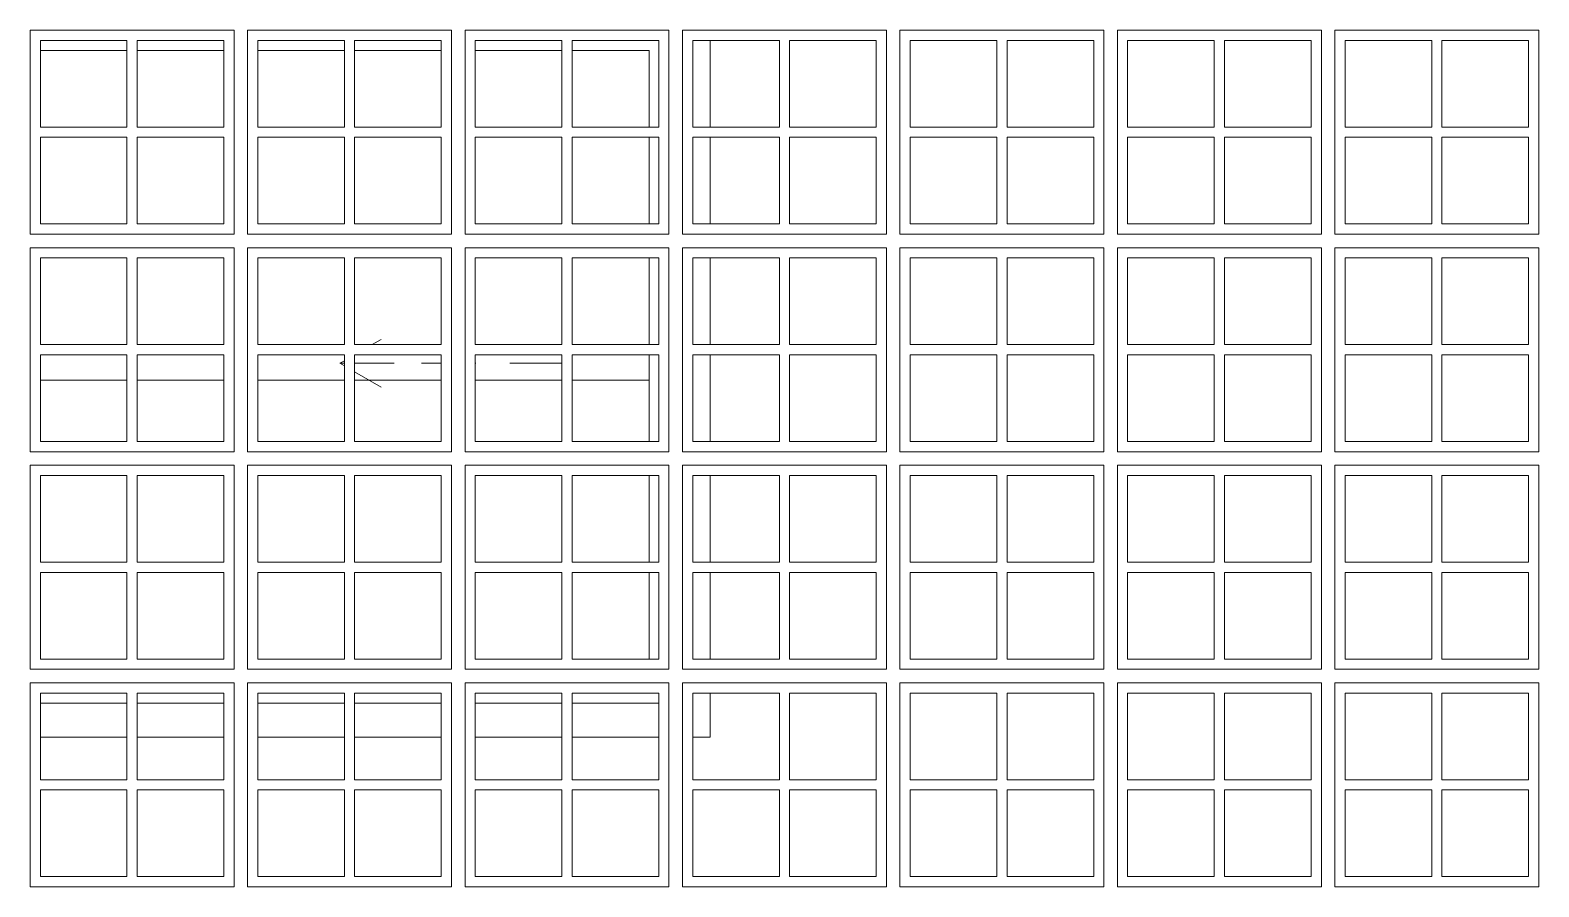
# Model space of a CAD drawing. Header units: metres. Extents: x -67.2 to -32.8, y -0.2 to 5.
# Drawn here: x -47.675 to -45.455, y 0.98 to 2.24 of the extents above; entities that cross this region are included whole.
import ezdxf

# ---------------------------------------------------------------- set-up
doc = ezdxf.new("R2010")
doc.units = ezdxf.units.M
doc.header["$MEASUREMENT"] = 0
doc.layers.add('Janelas Archicad_Caneta_No__241', color=7, linetype='Continuous', lineweight=13)
doc.layers.add('Janelas Archicad_Caneta_No__43', color=44, linetype='Continuous', lineweight=0)
doc.layers.add('Janelas Archicad_Caneta_No__9', color=7, linetype='Continuous', lineweight=5, true_color=0x020202)
doc.layers.add('Janelas Archicad_Caneta_No__97', color=7, linetype='Continuous', lineweight=5, true_color=0x6b6b6b)

msp = doc.modelspace()

# ---------------------------------------------------------------- linework, layer by layer
at = {"layer": 'Janelas Archicad_Caneta_No__241', "color": 7, "linetype": 'Continuous', "lineweight": 13}
for p, q in [((-46.6742, 2.225), (-46.6742, 2.0975)), ((-46.6742, 2.0825), (-46.6742, 1.955)), ((-46.6742, 1.905), (-46.6742, 1.7775)), ((-46.6742, 1.7625), (-46.6742, 1.635)), ((-46.6742, 1.585), (-46.6742, 1.4575)), ((-46.6742, 1.4425), (-46.6742, 1.315)), ((-46.6742, 1.265), (-46.6742, 1.2)), ((-47.5326, 1.2), (-47.6601, 1.2)), ((-47.3901, 1.2), (-47.5176, 1.2)), ((-47.2126, 1.2), (-47.3401, 1.2)), ((-47.0701, 1.2), (-47.1976, 1.2)), ((-46.8926, 1.2), (-47.0201, 1.2)), ((-46.7501, 1.2), (-46.8776, 1.2)), ((-46.6742, 1.2), (-46.7001, 1.2))]:
    msp.add_line(p, q, dxfattribs=at)
at = {"layer": 'Janelas Archicad_Caneta_No__43', "color": 44, "linetype": 'Continuous', "lineweight": 0}
for p, q in [((-47.6751, 1.94), (-47.6751, 2.24)), ((-47.6751, 2.24), (-47.3751, 2.24)), ((-47.5326, 2.225), (-47.6601, 2.225)), ((-47.6601, 2.225), (-47.6601, 2.0975)), ((-47.5326, 2.0975), (-47.5326, 2.225)), ((-47.3901, 2.225), (-47.5176, 2.225)), ((-47.5176, 2.225), (-47.5176, 2.0975)), ((-47.3901, 2.0975), (-47.3901, 2.225)), ((-47.3751, 2.24), (-47.3751, 1.94)), ((-47.3551, 1.94), (-47.3551, 2.24)), ((-47.3551, 2.24), (-47.0551, 2.24)), ((-47.2126, 2.225), (-47.3401, 2.225)), ((-47.3401, 2.225), (-47.3401, 2.0975)), ((-47.2126, 2.0975), (-47.2126, 2.225)), ((-47.0701, 2.225), (-47.1976, 2.225)), ((-47.1976, 2.225), (-47.1976, 2.0975)), ((-47.0701, 2.0975), (-47.0701, 2.225)), ((-47.0551, 2.24), (-47.0551, 1.94)), ((-47.0351, 1.94), (-47.0351, 2.24)), ((-47.0351, 2.24), (-46.7351, 2.24)), ((-46.8926, 2.225), (-47.0201, 2.225)), ((-47.0201, 2.225), (-47.0201, 2.0975)), ((-46.8926, 2.0975), (-46.8926, 2.225)), ((-46.7501, 2.225), (-46.8776, 2.225)), ((-46.8776, 2.225), (-46.8776, 2.0975)), ((-46.7501, 2.0975), (-46.7501, 2.225)), ((-46.7351, 2.24), (-46.7351, 1.94)), ((-46.7151, 1.94), (-46.7151, 2.24)), ((-46.7151, 2.24), (-46.4151, 2.24)), ((-46.5726, 2.225), (-46.7001, 2.225)), ((-46.7001, 2.225), (-46.7001, 2.0975)), ((-46.5726, 2.0975), (-46.5726, 2.225)), ((-46.4301, 2.225), (-46.5576, 2.225)), ((-46.5576, 2.225), (-46.5576, 2.0975)), ((-46.4301, 2.0975), (-46.4301, 2.225)), ((-46.4151, 2.24), (-46.4151, 1.94)), ((-46.3951, 1.94), (-46.3951, 2.24)), ((-46.3951, 2.24), (-46.0951, 2.24)), ((-46.2526, 2.225), (-46.3801, 2.225)), ((-46.3801, 2.225), (-46.3801, 2.0975)), ((-46.2526, 2.0975), (-46.2526, 2.225)), ((-46.1101, 2.225), (-46.2376, 2.225)), ((-46.2376, 2.225), (-46.2376, 2.0975)), ((-46.1101, 2.0975), (-46.1101, 2.225)), ((-46.0951, 2.24), (-46.0951, 1.94)), ((-46.0751, 1.94), (-46.0751, 2.24)), ((-46.0751, 2.24), (-45.7751, 2.24)), ((-45.9326, 2.225), (-46.0601, 2.225)), ((-46.0601, 2.225), (-46.0601, 2.0975)), ((-45.9326, 2.0975), (-45.9326, 2.225)), ((-45.7901, 2.225), (-45.9176, 2.225)), ((-45.9176, 2.225), (-45.9176, 2.0975)), ((-45.7901, 2.0975), (-45.7901, 2.225)), ((-45.7751, 2.24), (-45.7751, 1.94)), ((-45.7551, 1.94), (-45.7551, 2.24)), ((-45.7551, 2.24), (-45.4551, 2.24)), ((-45.6126, 2.225), (-45.7401, 2.225)), ((-45.7401, 2.225), (-45.7401, 2.0975)), ((-45.6126, 2.0975), (-45.6126, 2.225)), ((-45.4701, 2.225), (-45.5976, 2.225)), ((-45.5976, 2.225), (-45.5976, 2.0975)), ((-45.4701, 2.0975), (-45.4701, 2.225)), ((-45.4551, 2.24), (-45.4551, 1.94)), ((-47.6601, 2.0975), (-47.5326, 2.0975)), ((-47.5176, 2.0975), (-47.3901, 2.0975)), ((-47.3401, 2.0975), (-47.2126, 2.0975)), ((-47.1976, 2.0975), (-47.0701, 2.0975)), ((-47.0201, 2.0975), (-46.8926, 2.0975)), ((-46.8776, 2.0975), (-46.7501, 2.0975)), ((-46.7001, 2.0975), (-46.5726, 2.0975)), ((-46.5576, 2.0975), (-46.4301, 2.0975)), ((-46.3801, 2.0975), (-46.2526, 2.0975)), ((-46.2376, 2.0975), (-46.1101, 2.0975)), ((-46.0601, 2.0975), (-45.9326, 2.0975)), ((-45.9176, 2.0975), (-45.7901, 2.0975)), ((-45.7401, 2.0975), (-45.6126, 2.0975)), ((-45.5976, 2.0975), (-45.4701, 2.0975)), ((-47.5326, 2.0825), (-47.6601, 2.0825)), ((-47.6601, 2.0825), (-47.6601, 1.955)), ((-47.5326, 1.955), (-47.5326, 2.0825)), ((-47.3901, 2.0825), (-47.5176, 2.0825)), ((-47.5176, 2.0825), (-47.5176, 1.955)), ((-47.3901, 1.955), (-47.3901, 2.0825)), ((-47.2126, 2.0825), (-47.3401, 2.0825)), ((-47.3401, 2.0825), (-47.3401, 1.955)), ((-47.2126, 1.955), (-47.2126, 2.0825)), ((-47.0701, 2.0825), (-47.1976, 2.0825)), ((-47.1976, 2.0825), (-47.1976, 1.955)), ((-47.0701, 1.955), (-47.0701, 2.0825)), ((-46.8926, 2.0825), (-47.0201, 2.0825)), ((-47.0201, 2.0825), (-47.0201, 1.955)), ((-46.8926, 1.955), (-46.8926, 2.0825)), ((-46.7501, 2.0825), (-46.8776, 2.0825)), ((-46.8776, 2.0825), (-46.8776, 1.955)), ((-46.7501, 1.955), (-46.7501, 2.0825)), ((-46.5726, 2.0825), (-46.7001, 2.0825)), ((-46.7001, 2.0825), (-46.7001, 1.955)), ((-46.5726, 1.955), (-46.5726, 2.0825)), ((-46.4301, 2.0825), (-46.5576, 2.0825)), ((-46.5576, 2.0825), (-46.5576, 1.955)), ((-46.4301, 1.955), (-46.4301, 2.0825)), ((-46.2526, 2.0825), (-46.3801, 2.0825)), ((-46.3801, 2.0825), (-46.3801, 1.955)), ((-46.2526, 1.955), (-46.2526, 2.0825)), ((-46.1101, 2.0825), (-46.2376, 2.0825)), ((-46.2376, 2.0825), (-46.2376, 1.955)), ((-46.1101, 1.955), (-46.1101, 2.0825)), ((-45.9326, 2.0825), (-46.0601, 2.0825)), ((-46.0601, 2.0825), (-46.0601, 1.955)), ((-45.9326, 1.955), (-45.9326, 2.0825)), ((-45.7901, 2.0825), (-45.9176, 2.0825)), ((-45.9176, 2.0825), (-45.9176, 1.955)), ((-45.7901, 1.955), (-45.7901, 2.0825)), ((-45.6126, 2.0825), (-45.7401, 2.0825)), ((-45.7401, 2.0825), (-45.7401, 1.955)), ((-45.6126, 1.955), (-45.6126, 2.0825)), ((-45.4701, 2.0825), (-45.5976, 2.0825)), ((-45.5976, 2.0825), (-45.5976, 1.955)), ((-45.4701, 1.955), (-45.4701, 2.0825)), ((-47.6601, 1.955), (-47.5326, 1.955)), ((-47.5176, 1.955), (-47.3901, 1.955)), ((-47.3401, 1.955), (-47.2126, 1.955)), ((-47.1976, 1.955), (-47.0701, 1.955)), ((-47.0201, 1.955), (-46.8926, 1.955)), ((-46.8776, 1.955), (-46.7501, 1.955)), ((-46.7001, 1.955), (-46.5726, 1.955)), ((-46.5576, 1.955), (-46.4301, 1.955)), ((-46.3801, 1.955), (-46.2526, 1.955)), ((-46.2376, 1.955), (-46.1101, 1.955)), ((-46.0601, 1.955), (-45.9326, 1.955)), ((-45.9176, 1.955), (-45.7901, 1.955)), ((-45.7401, 1.955), (-45.6126, 1.955)), ((-45.5976, 1.955), (-45.4701, 1.955)), ((-47.3751, 1.94), (-47.6751, 1.94)), ((-47.0551, 1.94), (-47.3551, 1.94)), ((-46.7351, 1.94), (-47.0351, 1.94)), ((-46.4151, 1.94), (-46.7151, 1.94)), ((-46.0951, 1.94), (-46.3951, 1.94)), ((-45.7751, 1.94), (-46.0751, 1.94)), ((-45.4551, 1.94), (-45.7551, 1.94)), ((-47.6751, 1.62), (-47.6751, 1.92)), ((-47.6751, 1.92), (-47.3751, 1.92)), ((-47.3751, 1.92), (-47.3751, 1.62)), ((-47.3551, 1.62), (-47.3551, 1.92)), ((-47.3551, 1.92), (-47.0551, 1.92)), ((-47.0551, 1.92), (-47.0551, 1.62)), ((-47.0351, 1.62), (-47.0351, 1.92)), ((-47.0351, 1.92), (-46.7351, 1.92)), ((-46.7351, 1.92), (-46.7351, 1.62)), ((-46.7151, 1.62), (-46.7151, 1.92)), ((-46.7151, 1.92), (-46.4151, 1.92)), ((-46.4151, 1.92), (-46.4151, 1.62)), ((-46.3951, 1.62), (-46.3951, 1.92)), ((-46.3951, 1.92), (-46.0951, 1.92)), ((-46.0951, 1.92), (-46.0951, 1.62)), ((-46.0751, 1.62), (-46.0751, 1.92)), ((-46.0751, 1.92), (-45.7751, 1.92)), ((-45.7751, 1.92), (-45.7751, 1.62)), ((-45.7551, 1.62), (-45.7551, 1.92)), ((-45.7551, 1.92), (-45.4551, 1.92)), ((-45.4551, 1.92), (-45.4551, 1.62)), ((-47.5326, 1.905), (-47.6601, 1.905)), ((-47.6601, 1.905), (-47.6601, 1.7775)), ((-47.5326, 1.7775), (-47.5326, 1.905)), ((-47.3901, 1.905), (-47.5176, 1.905)), ((-47.5176, 1.905), (-47.5176, 1.7775)), ((-47.3901, 1.7775), (-47.3901, 1.905)), ((-47.2126, 1.905), (-47.3401, 1.905)), ((-47.3401, 1.905), (-47.3401, 1.7775)), ((-47.2126, 1.7775), (-47.2126, 1.905)), ((-47.0701, 1.905), (-47.1976, 1.905)), ((-47.1976, 1.905), (-47.1976, 1.7775)), ((-47.0701, 1.7775), (-47.0701, 1.905)), ((-46.8926, 1.905), (-47.0201, 1.905)), ((-47.0201, 1.905), (-47.0201, 1.7775)), ((-46.8926, 1.7775), (-46.8926, 1.905)), ((-46.7501, 1.905), (-46.8776, 1.905)), ((-46.8776, 1.905), (-46.8776, 1.7775)), ((-46.7501, 1.7775), (-46.7501, 1.905)), ((-46.5726, 1.905), (-46.7001, 1.905)), ((-46.7001, 1.905), (-46.7001, 1.7775)), ((-46.5726, 1.7775), (-46.5726, 1.905)), ((-46.4301, 1.905), (-46.5576, 1.905)), ((-46.5576, 1.905), (-46.5576, 1.7775)), ((-46.4301, 1.7775), (-46.4301, 1.905)), ((-46.2526, 1.905), (-46.3801, 1.905)), ((-46.3801, 1.905), (-46.3801, 1.7775)), ((-46.2526, 1.7775), (-46.2526, 1.905)), ((-46.1101, 1.905), (-46.2376, 1.905)), ((-46.2376, 1.905), (-46.2376, 1.7775)), ((-46.1101, 1.7775), (-46.1101, 1.905)), ((-45.9326, 1.905), (-46.0601, 1.905)), ((-46.0601, 1.905), (-46.0601, 1.7775)), ((-45.9326, 1.7775), (-45.9326, 1.905)), ((-45.7901, 1.905), (-45.9176, 1.905)), ((-45.9176, 1.905), (-45.9176, 1.7775)), ((-45.7901, 1.7775), (-45.7901, 1.905)), ((-45.6126, 1.905), (-45.7401, 1.905)), ((-45.7401, 1.905), (-45.7401, 1.7775)), ((-45.6126, 1.7775), (-45.6126, 1.905)), ((-45.4701, 1.905), (-45.5976, 1.905)), ((-45.5976, 1.905), (-45.5976, 1.7775)), ((-45.4701, 1.7775), (-45.4701, 1.905)), ((-47.6601, 1.7775), (-47.5326, 1.7775)), ((-47.5176, 1.7775), (-47.3901, 1.7775)), ((-47.3401, 1.7775), (-47.2126, 1.7775)), ((-47.1976, 1.7775), (-47.0701, 1.7775)), ((-47.0201, 1.7775), (-46.8926, 1.7775)), ((-46.8776, 1.7775), (-46.7501, 1.7775)), ((-46.7001, 1.7775), (-46.5726, 1.7775)), ((-46.5576, 1.7775), (-46.4301, 1.7775)), ((-46.3801, 1.7775), (-46.2526, 1.7775)), ((-46.2376, 1.7775), (-46.1101, 1.7775)), ((-46.0601, 1.7775), (-45.9326, 1.7775)), ((-45.9176, 1.7775), (-45.7901, 1.7775)), ((-45.7401, 1.7775), (-45.6126, 1.7775)), ((-45.5976, 1.7775), (-45.4701, 1.7775)), ((-47.5326, 1.7625), (-47.6601, 1.7625)), ((-47.6601, 1.7625), (-47.6601, 1.635)), ((-47.5326, 1.635), (-47.5326, 1.7625)), ((-47.3901, 1.7625), (-47.5176, 1.7625)), ((-47.5176, 1.7625), (-47.5176, 1.635)), ((-47.3901, 1.635), (-47.3901, 1.7625)), ((-47.2126, 1.7625), (-47.3401, 1.7625)), ((-47.3401, 1.7625), (-47.3401, 1.635)), ((-47.2126, 1.635), (-47.2126, 1.7625)), ((-47.0701, 1.7625), (-47.1976, 1.7625)), ((-47.1976, 1.7625), (-47.1976, 1.635)), ((-47.0701, 1.635), (-47.0701, 1.7625)), ((-46.8926, 1.7625), (-47.0201, 1.7625)), ((-47.0201, 1.7625), (-47.0201, 1.635)), ((-46.8926, 1.635), (-46.8926, 1.7625)), ((-46.7501, 1.7625), (-46.8776, 1.7625)), ((-46.8776, 1.7625), (-46.8776, 1.635)), ((-46.7501, 1.635), (-46.7501, 1.7625)), ((-46.5726, 1.7625), (-46.7001, 1.7625)), ((-46.7001, 1.7625), (-46.7001, 1.635)), ((-46.5726, 1.635), (-46.5726, 1.7625)), ((-46.4301, 1.7625), (-46.5576, 1.7625)), ((-46.5576, 1.7625), (-46.5576, 1.635)), ((-46.4301, 1.635), (-46.4301, 1.7625)), ((-46.2526, 1.7625), (-46.3801, 1.7625)), ((-46.3801, 1.7625), (-46.3801, 1.635)), ((-46.2526, 1.635), (-46.2526, 1.7625)), ((-46.1101, 1.7625), (-46.2376, 1.7625)), ((-46.2376, 1.7625), (-46.2376, 1.635)), ((-46.1101, 1.635), (-46.1101, 1.7625)), ((-45.9326, 1.7625), (-46.0601, 1.7625)), ((-46.0601, 1.7625), (-46.0601, 1.635)), ((-45.9326, 1.635), (-45.9326, 1.7625)), ((-45.7901, 1.7625), (-45.9176, 1.7625)), ((-45.9176, 1.7625), (-45.9176, 1.635)), ((-45.7901, 1.635), (-45.7901, 1.7625)), ((-45.6126, 1.7625), (-45.7401, 1.7625)), ((-45.7401, 1.7625), (-45.7401, 1.635)), ((-45.6126, 1.635), (-45.6126, 1.7625)), ((-45.4701, 1.7625), (-45.5976, 1.7625)), ((-45.5976, 1.7625), (-45.5976, 1.635)), ((-45.4701, 1.635), (-45.4701, 1.7625)), ((-47.6601, 1.635), (-47.5326, 1.635)), ((-47.5176, 1.635), (-47.3901, 1.635)), ((-47.3401, 1.635), (-47.2126, 1.635)), ((-47.1976, 1.635), (-47.0701, 1.635)), ((-47.0201, 1.635), (-46.8926, 1.635)), ((-46.8776, 1.635), (-46.7501, 1.635)), ((-46.7001, 1.635), (-46.5726, 1.635)), ((-46.5576, 1.635), (-46.4301, 1.635)), ((-46.3801, 1.635), (-46.2526, 1.635)), ((-46.2376, 1.635), (-46.1101, 1.635)), ((-46.0601, 1.635), (-45.9326, 1.635)), ((-45.9176, 1.635), (-45.7901, 1.635)), ((-45.7401, 1.635), (-45.6126, 1.635)), ((-45.5976, 1.635), (-45.4701, 1.635)), ((-47.3751, 1.62), (-47.6751, 1.62)), ((-47.6751, 1.3), (-47.6751, 1.6)), ((-47.6751, 1.6), (-47.3751, 1.6)), ((-47.3751, 1.6), (-47.3751, 1.3)), ((-47.0551, 1.62), (-47.3551, 1.62)), ((-47.3551, 1.3), (-47.3551, 1.6)), ((-47.3551, 1.6), (-47.0551, 1.6)), ((-47.0551, 1.6), (-47.0551, 1.3)), ((-46.7351, 1.62), (-47.0351, 1.62)), ((-47.0351, 1.3), (-47.0351, 1.6)), ((-47.0351, 1.6), (-46.7351, 1.6)), ((-46.7351, 1.6), (-46.7351, 1.3)), ((-46.4151, 1.62), (-46.7151, 1.62)), ((-46.7151, 1.3), (-46.7151, 1.6)), ((-46.7151, 1.6), (-46.4151, 1.6)), ((-46.4151, 1.6), (-46.4151, 1.3)), ((-46.0951, 1.62), (-46.3951, 1.62)), ((-46.3951, 1.3), (-46.3951, 1.6)), ((-46.3951, 1.6), (-46.0951, 1.6)), ((-46.0951, 1.6), (-46.0951, 1.3)), ((-45.7751, 1.62), (-46.0751, 1.62)), ((-46.0751, 1.3), (-46.0751, 1.6)), ((-46.0751, 1.6), (-45.7751, 1.6)), ((-45.7751, 1.6), (-45.7751, 1.3)), ((-45.4551, 1.62), (-45.7551, 1.62)), ((-45.7551, 1.3), (-45.7551, 1.6)), ((-45.7551, 1.6), (-45.4551, 1.6)), ((-45.4551, 1.6), (-45.4551, 1.3)), ((-47.5326, 1.585), (-47.6601, 1.585)), ((-47.6601, 1.585), (-47.6601, 1.4575)), ((-47.5326, 1.4575), (-47.5326, 1.585)), ((-47.3901, 1.585), (-47.5176, 1.585)), ((-47.5176, 1.585), (-47.5176, 1.4575)), ((-47.3901, 1.4575), (-47.3901, 1.585)), ((-47.2126, 1.585), (-47.3401, 1.585)), ((-47.3401, 1.585), (-47.3401, 1.4575)), ((-47.2126, 1.4575), (-47.2126, 1.585)), ((-47.0701, 1.585), (-47.1976, 1.585)), ((-47.1976, 1.585), (-47.1976, 1.4575)), ((-47.0701, 1.4575), (-47.0701, 1.585)), ((-46.8926, 1.585), (-47.0201, 1.585)), ((-47.0201, 1.585), (-47.0201, 1.4575)), ((-46.8926, 1.4575), (-46.8926, 1.585)), ((-46.7501, 1.585), (-46.8776, 1.585)), ((-46.8776, 1.585), (-46.8776, 1.4575)), ((-46.7501, 1.4575), (-46.7501, 1.585)), ((-46.5726, 1.585), (-46.7001, 1.585)), ((-46.7001, 1.585), (-46.7001, 1.4575)), ((-46.5726, 1.4575), (-46.5726, 1.585)), ((-46.4301, 1.585), (-46.5576, 1.585)), ((-46.5576, 1.585), (-46.5576, 1.4575)), ((-46.4301, 1.4575), (-46.4301, 1.585)), ((-46.2526, 1.585), (-46.3801, 1.585)), ((-46.3801, 1.585), (-46.3801, 1.4575)), ((-46.2526, 1.4575), (-46.2526, 1.585)), ((-46.1101, 1.585), (-46.2376, 1.585)), ((-46.2376, 1.585), (-46.2376, 1.4575)), ((-46.1101, 1.4575), (-46.1101, 1.585)), ((-45.9326, 1.585), (-46.0601, 1.585)), ((-46.0601, 1.585), (-46.0601, 1.4575)), ((-45.9326, 1.4575), (-45.9326, 1.585)), ((-45.7901, 1.585), (-45.9176, 1.585)), ((-45.9176, 1.585), (-45.9176, 1.4575)), ((-45.7901, 1.4575), (-45.7901, 1.585)), ((-45.6126, 1.585), (-45.7401, 1.585)), ((-45.7401, 1.585), (-45.7401, 1.4575)), ((-45.6126, 1.4575), (-45.6126, 1.585)), ((-45.4701, 1.585), (-45.5976, 1.585)), ((-45.5976, 1.585), (-45.5976, 1.4575)), ((-45.4701, 1.4575), (-45.4701, 1.585)), ((-47.6601, 1.4575), (-47.5326, 1.4575)), ((-47.5176, 1.4575), (-47.3901, 1.4575)), ((-47.3401, 1.4575), (-47.2126, 1.4575)), ((-47.1976, 1.4575), (-47.0701, 1.4575)), ((-47.0201, 1.4575), (-46.8926, 1.4575)), ((-46.8776, 1.4575), (-46.7501, 1.4575)), ((-46.7001, 1.4575), (-46.5726, 1.4575)), ((-46.5576, 1.4575), (-46.4301, 1.4575)), ((-46.3801, 1.4575), (-46.2526, 1.4575)), ((-46.2376, 1.4575), (-46.1101, 1.4575)), ((-46.0601, 1.4575), (-45.9326, 1.4575)), ((-45.9176, 1.4575), (-45.7901, 1.4575)), ((-45.7401, 1.4575), (-45.6126, 1.4575)), ((-45.5976, 1.4575), (-45.4701, 1.4575)), ((-47.5326, 1.4425), (-47.6601, 1.4425)), ((-47.6601, 1.4425), (-47.6601, 1.315)), ((-47.5326, 1.315), (-47.5326, 1.4425)), ((-47.3901, 1.4425), (-47.5176, 1.4425)), ((-47.5176, 1.4425), (-47.5176, 1.315)), ((-47.3901, 1.315), (-47.3901, 1.4425)), ((-47.2126, 1.4425), (-47.3401, 1.4425)), ((-47.3401, 1.4425), (-47.3401, 1.315)), ((-47.2126, 1.315), (-47.2126, 1.4425)), ((-47.0701, 1.4425), (-47.1976, 1.4425)), ((-47.1976, 1.4425), (-47.1976, 1.315)), ((-47.0701, 1.315), (-47.0701, 1.4425)), ((-46.8926, 1.4425), (-47.0201, 1.4425)), ((-47.0201, 1.4425), (-47.0201, 1.315)), ((-46.8926, 1.315), (-46.8926, 1.4425)), ((-46.7501, 1.4425), (-46.8776, 1.4425)), ((-46.8776, 1.4425), (-46.8776, 1.315)), ((-46.7501, 1.315), (-46.7501, 1.4425)), ((-46.5726, 1.4425), (-46.7001, 1.4425)), ((-46.7001, 1.4425), (-46.7001, 1.315)), ((-46.5726, 1.315), (-46.5726, 1.4425)), ((-46.4301, 1.4425), (-46.5576, 1.4425)), ((-46.5576, 1.4425), (-46.5576, 1.315)), ((-46.4301, 1.315), (-46.4301, 1.4425)), ((-46.2526, 1.4425), (-46.3801, 1.4425)), ((-46.3801, 1.4425), (-46.3801, 1.315)), ((-46.2526, 1.315), (-46.2526, 1.4425)), ((-46.1101, 1.4425), (-46.2376, 1.4425)), ((-46.2376, 1.4425), (-46.2376, 1.315)), ((-46.1101, 1.315), (-46.1101, 1.4425)), ((-45.9326, 1.4425), (-46.0601, 1.4425)), ((-46.0601, 1.4425), (-46.0601, 1.315)), ((-45.9326, 1.315), (-45.9326, 1.4425)), ((-45.7901, 1.4425), (-45.9176, 1.4425)), ((-45.9176, 1.4425), (-45.9176, 1.315)), ((-45.7901, 1.315), (-45.7901, 1.4425)), ((-45.6126, 1.4425), (-45.7401, 1.4425)), ((-45.7401, 1.4425), (-45.7401, 1.315)), ((-45.6126, 1.315), (-45.6126, 1.4425)), ((-45.4701, 1.4425), (-45.5976, 1.4425)), ((-45.5976, 1.4425), (-45.5976, 1.315)), ((-45.4701, 1.315), (-45.4701, 1.4425)), ((-47.6601, 1.315), (-47.5326, 1.315)), ((-47.5176, 1.315), (-47.3901, 1.315)), ((-47.3401, 1.315), (-47.2126, 1.315)), ((-47.1976, 1.315), (-47.0701, 1.315)), ((-47.0201, 1.315), (-46.8926, 1.315)), ((-46.8776, 1.315), (-46.7501, 1.315)), ((-46.7001, 1.315), (-46.5726, 1.315)), ((-46.5576, 1.315), (-46.4301, 1.315)), ((-46.3801, 1.315), (-46.2526, 1.315)), ((-46.2376, 1.315), (-46.1101, 1.315)), ((-46.0601, 1.315), (-45.9326, 1.315)), ((-45.9176, 1.315), (-45.7901, 1.315)), ((-45.7401, 1.315), (-45.6126, 1.315)), ((-45.5976, 1.315), (-45.4701, 1.315)), ((-47.3751, 1.3), (-47.6751, 1.3)), ((-47.0551, 1.3), (-47.3551, 1.3)), ((-46.7351, 1.3), (-47.0351, 1.3)), ((-46.4151, 1.3), (-46.7151, 1.3)), ((-46.0951, 1.3), (-46.3951, 1.3)), ((-45.7751, 1.3), (-46.0751, 1.3)), ((-45.4551, 1.3), (-45.7551, 1.3)), ((-47.6751, 0.98), (-47.6751, 1.28)), ((-47.6751, 1.28), (-47.3751, 1.28)), ((-47.3751, 1.28), (-47.3751, 0.98)), ((-47.3551, 0.98), (-47.3551, 1.28)), ((-47.3551, 1.28), (-47.0551, 1.28)), ((-47.0551, 1.28), (-47.0551, 0.98)), ((-47.0351, 0.98), (-47.0351, 1.28)), ((-47.0351, 1.28), (-46.7351, 1.28)), ((-46.7351, 1.28), (-46.7351, 0.98)), ((-46.7151, 0.98), (-46.7151, 1.28)), ((-46.7151, 1.28), (-46.4151, 1.28)), ((-46.4151, 1.28), (-46.4151, 0.98)), ((-46.3951, 0.98), (-46.3951, 1.28)), ((-46.3951, 1.28), (-46.0951, 1.28)), ((-46.0951, 1.28), (-46.0951, 0.98)), ((-46.0751, 0.98), (-46.0751, 1.28)), ((-46.0751, 1.28), (-45.7751, 1.28)), ((-45.7751, 1.28), (-45.7751, 0.98)), ((-45.7551, 0.98), (-45.7551, 1.28)), ((-45.7551, 1.28), (-45.4551, 1.28)), ((-45.4551, 1.28), (-45.4551, 0.98)), ((-47.5326, 1.265), (-47.6601, 1.265)), ((-47.6601, 1.265), (-47.6601, 1.1375)), ((-47.5326, 1.1375), (-47.5326, 1.265)), ((-47.3901, 1.265), (-47.5176, 1.265)), ((-47.5176, 1.265), (-47.5176, 1.1375)), ((-47.3901, 1.1375), (-47.3901, 1.265)), ((-47.2126, 1.265), (-47.3401, 1.265)), ((-47.3401, 1.265), (-47.3401, 1.1375)), ((-47.2126, 1.1375), (-47.2126, 1.265)), ((-47.0701, 1.265), (-47.1976, 1.265)), ((-47.1976, 1.265), (-47.1976, 1.1375)), ((-47.0701, 1.1375), (-47.0701, 1.265)), ((-46.8926, 1.265), (-47.0201, 1.265)), ((-47.0201, 1.265), (-47.0201, 1.1375)), ((-46.8926, 1.1375), (-46.8926, 1.265)), ((-46.7501, 1.265), (-46.8776, 1.265)), ((-46.8776, 1.265), (-46.8776, 1.1375)), ((-46.7501, 1.1375), (-46.7501, 1.265)), ((-46.5726, 1.265), (-46.7001, 1.265)), ((-46.7001, 1.265), (-46.7001, 1.1375)), ((-46.5726, 1.1375), (-46.5726, 1.265)), ((-46.4301, 1.265), (-46.5576, 1.265)), ((-46.5576, 1.265), (-46.5576, 1.1375)), ((-46.4301, 1.1375), (-46.4301, 1.265)), ((-46.2526, 1.265), (-46.3801, 1.265)), ((-46.3801, 1.265), (-46.3801, 1.1375)), ((-46.2526, 1.1375), (-46.2526, 1.265)), ((-46.1101, 1.265), (-46.2376, 1.265)), ((-46.2376, 1.265), (-46.2376, 1.1375)), ((-46.1101, 1.1375), (-46.1101, 1.265)), ((-45.9326, 1.265), (-46.0601, 1.265)), ((-46.0601, 1.265), (-46.0601, 1.1375)), ((-45.9326, 1.1375), (-45.9326, 1.265)), ((-45.7901, 1.265), (-45.9176, 1.265)), ((-45.9176, 1.265), (-45.9176, 1.1375)), ((-45.7901, 1.1375), (-45.7901, 1.265)), ((-45.6126, 1.265), (-45.7401, 1.265)), ((-45.7401, 1.265), (-45.7401, 1.1375)), ((-45.6126, 1.1375), (-45.6126, 1.265)), ((-45.4701, 1.265), (-45.5976, 1.265)), ((-45.5976, 1.265), (-45.5976, 1.1375)), ((-45.4701, 1.1375), (-45.4701, 1.265)), ((-47.6601, 1.1375), (-47.5326, 1.1375)), ((-47.5176, 1.1375), (-47.3901, 1.1375)), ((-47.3401, 1.1375), (-47.2126, 1.1375)), ((-47.1976, 1.1375), (-47.0701, 1.1375)), ((-47.0201, 1.1375), (-46.8926, 1.1375)), ((-46.8776, 1.1375), (-46.7501, 1.1375)), ((-46.7001, 1.1375), (-46.5726, 1.1375)), ((-46.5576, 1.1375), (-46.4301, 1.1375)), ((-46.3801, 1.1375), (-46.2526, 1.1375)), ((-46.2376, 1.1375), (-46.1101, 1.1375)), ((-46.0601, 1.1375), (-45.9326, 1.1375)), ((-45.9176, 1.1375), (-45.7901, 1.1375)), ((-45.7401, 1.1375), (-45.6126, 1.1375)), ((-45.5976, 1.1375), (-45.4701, 1.1375)), ((-47.5326, 1.1225), (-47.6601, 1.1225)), ((-47.6601, 1.1225), (-47.6601, 0.995)), ((-47.5326, 0.995), (-47.5326, 1.1225)), ((-47.3901, 1.1225), (-47.5176, 1.1225)), ((-47.5176, 1.1225), (-47.5176, 0.995)), ((-47.3901, 0.995), (-47.3901, 1.1225)), ((-47.2126, 1.1225), (-47.3401, 1.1225)), ((-47.3401, 1.1225), (-47.3401, 0.995)), ((-47.2126, 0.995), (-47.2126, 1.1225)), ((-47.0701, 1.1225), (-47.1976, 1.1225)), ((-47.1976, 1.1225), (-47.1976, 0.995)), ((-47.0701, 0.995), (-47.0701, 1.1225)), ((-46.8926, 1.1225), (-47.0201, 1.1225)), ((-47.0201, 1.1225), (-47.0201, 0.995)), ((-46.8926, 0.995), (-46.8926, 1.1225)), ((-46.7501, 1.1225), (-46.8776, 1.1225)), ((-46.8776, 1.1225), (-46.8776, 0.995)), ((-46.7501, 0.995), (-46.7501, 1.1225)), ((-46.5726, 1.1225), (-46.7001, 1.1225)), ((-46.7001, 1.1225), (-46.7001, 0.995)), ((-46.5726, 0.995), (-46.5726, 1.1225)), ((-46.4301, 1.1225), (-46.5576, 1.1225)), ((-46.5576, 1.1225), (-46.5576, 0.995)), ((-46.4301, 0.995), (-46.4301, 1.1225)), ((-46.2526, 1.1225), (-46.3801, 1.1225)), ((-46.3801, 1.1225), (-46.3801, 0.995)), ((-46.2526, 0.995), (-46.2526, 1.1225)), ((-46.1101, 1.1225), (-46.2376, 1.1225)), ((-46.2376, 1.1225), (-46.2376, 0.995)), ((-46.1101, 0.995), (-46.1101, 1.1225)), ((-45.9326, 1.1225), (-46.0601, 1.1225)), ((-46.0601, 1.1225), (-46.0601, 0.995)), ((-45.9326, 0.995), (-45.9326, 1.1225)), ((-45.7901, 1.1225), (-45.9176, 1.1225)), ((-45.9176, 1.1225), (-45.9176, 0.995)), ((-45.7901, 0.995), (-45.7901, 1.1225)), ((-45.6126, 1.1225), (-45.7401, 1.1225)), ((-45.7401, 1.1225), (-45.7401, 0.995)), ((-45.6126, 0.995), (-45.6126, 1.1225)), ((-45.4701, 1.1225), (-45.5976, 1.1225)), ((-45.5976, 1.1225), (-45.5976, 0.995)), ((-45.4701, 0.995), (-45.4701, 1.1225)), ((-47.3751, 0.98), (-47.6751, 0.98)), ((-47.6601, 0.995), (-47.5326, 0.995)), ((-47.5176, 0.995), (-47.3901, 0.995)), ((-47.0551, 0.98), (-47.3551, 0.98)), ((-47.3401, 0.995), (-47.2126, 0.995)), ((-47.1976, 0.995), (-47.0701, 0.995)), ((-46.7351, 0.98), (-47.0351, 0.98)), ((-47.0201, 0.995), (-46.8926, 0.995)), ((-46.8776, 0.995), (-46.7501, 0.995)), ((-46.4151, 0.98), (-46.7151, 0.98)), ((-46.7001, 0.995), (-46.5726, 0.995)), ((-46.5576, 0.995), (-46.4301, 0.995)), ((-46.0951, 0.98), (-46.3951, 0.98)), ((-46.3801, 0.995), (-46.2526, 0.995)), ((-46.2376, 0.995), (-46.1101, 0.995)), ((-45.7751, 0.98), (-46.0751, 0.98)), ((-46.0601, 0.995), (-45.9326, 0.995)), ((-45.9176, 0.995), (-45.7901, 0.995)), ((-45.4551, 0.98), (-45.7551, 0.98)), ((-45.7401, 0.995), (-45.6126, 0.995)), ((-45.5976, 0.995), (-45.4701, 0.995))]:
    msp.add_line(p, q, dxfattribs=at)
at = {"layer": 'Janelas Archicad_Caneta_No__9', "color": 18, "linetype": 'Continuous', "lineweight": 5, "true_color": 0x020202}
for p, q in [((-47.5326, 2.21), (-47.6601, 2.21)), ((-47.3901, 2.21), (-47.5176, 2.21)), ((-47.2126, 2.21), (-47.3401, 2.21)), ((-47.0701, 2.21), (-47.1976, 2.21)), ((-46.8926, 2.21), (-47.0201, 2.21)), ((-46.7642, 2.21), (-46.8776, 2.21)), ((-46.7642, 2.0975), (-46.7642, 2.21)), ((-46.7642, 1.955), (-46.7642, 2.0825)), ((-46.7642, 1.7775), (-46.7642, 1.905)), ((-46.7642, 1.635), (-46.7642, 1.7625)), ((-47.5326, 1.725), (-47.6601, 1.725)), ((-47.3901, 1.725), (-47.5176, 1.725)), ((-47.2126, 1.725), (-47.3401, 1.725)), ((-47.0701, 1.725), (-47.1976, 1.725)), ((-46.8926, 1.725), (-47.0201, 1.725)), ((-46.7642, 1.725), (-46.8776, 1.725)), ((-46.7642, 1.4575), (-46.7642, 1.585)), ((-46.7642, 1.315), (-46.7642, 1.4425)), ((-47.5326, 1.25), (-47.6601, 1.25)), ((-47.3901, 1.25), (-47.5176, 1.25)), ((-47.3401, 1.25), (-47.2126, 1.25)), ((-47.1976, 1.25), (-47.0701, 1.25)), ((-47.0201, 1.25), (-46.8926, 1.25)), ((-46.8776, 1.25), (-46.7501, 1.25))]:
    msp.add_line(p, q, dxfattribs=at)
at = {"layer": 'Janelas Archicad_Caneta_No__97', "color": 251, "linetype": 'Continuous', "lineweight": 5, "true_color": 0x6b6b6b}
for p, q in [((-47.1716, 1.7775), (-47.1586, 1.785)), ((-47.2192, 1.75), (-47.2126, 1.7538)), ((-47.2126, 1.75), (-47.2192, 1.75)), ((-47.2192, 1.75), (-47.2126, 1.7462)), ((-47.1392, 1.75), (-47.1976, 1.75)), ((-47.1976, 1.7375), (-47.1586, 1.715)), ((-47.0701, 1.75), (-47.0992, 1.75)), ((-47.0192, 1.75), (-47.0201, 1.75)), ((-46.8926, 1.75), (-46.9692, 1.75))]:
    msp.add_line(p, q, dxfattribs=at)

doc.saveas('drawing.dxf')
